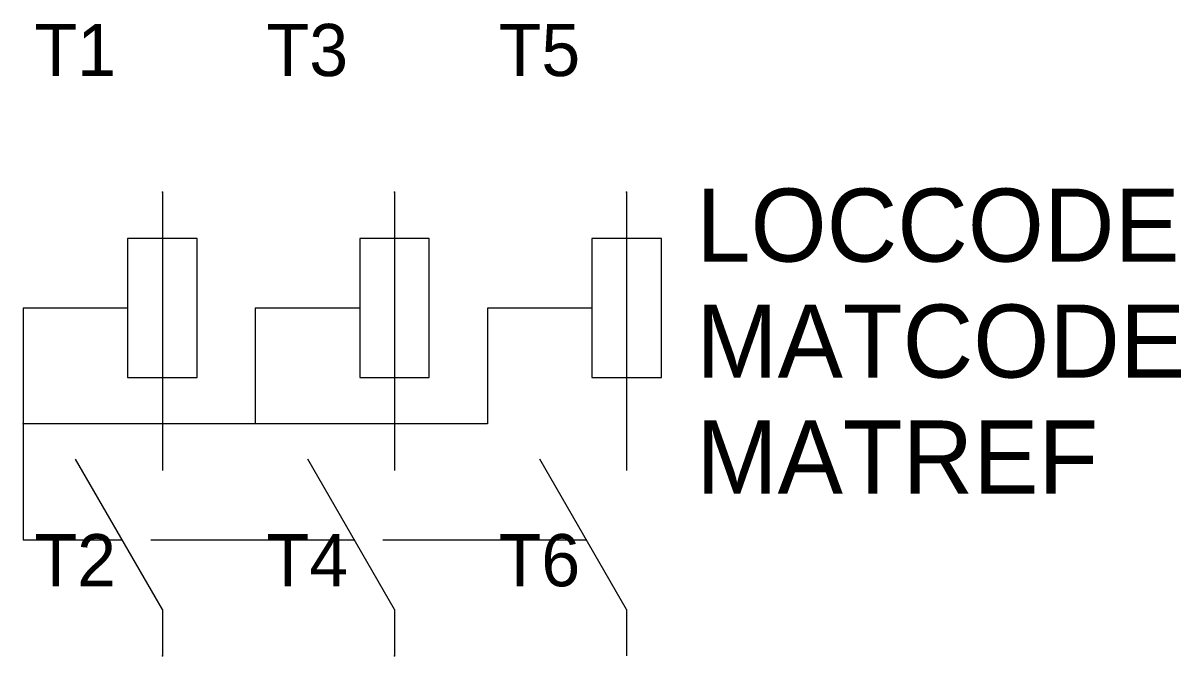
# Model space of a CAD drawing. Extents: x -6 to 43.9, y -10 to 17.3.
import ezdxf
from ezdxf.enums import TextEntityAlignment as Align

# ---------------------------------------------------------------- set-up
doc = ezdxf.new("R2010")
doc.units = 0
doc.linetypes.add('DASHED', pattern=[0])
doc.layers.get('0').update_dxf_attribs({"linetype": 'CONTINUOUS'})
for name, color, linetype in [('A', 7, 'CONTINUOUS'), ('C', 6, 'CONTINUOUS'), ('T2', 1, 'CONTINUOUS')]:
    doc.layers.add(name, color=color, linetype=linetype)

msp = doc.modelspace()

# ---------------------------------------------------------------- linework, layer by layer
at = {"color": 0}
for p, q in [((0, 10), (0, 0)), ((10, 10), (10, 0)), ((20, 10), (20, 0)), ((0, 0), (0, -2)), ((10, 0), (10, -2)), ((20, 0), (20, -2)), ((0, -8), (-3.739, -1.524)), ((10, -8), (6.261, -1.524)), ((20, -8), (16.261, -1.524)), ((0, -8), (0, -10)), ((10, -8), (10, -10)), ((20, -8), (20, -10))]:
    msp.add_line(p, q, dxfattribs=at)
at = {"color": 0, "linetype": 'DASHED'}
for p, q in [((-1.5, 5), (-6, 5)), ((-6, 5), (-6, -5)), ((8.5, 5), (4, 5)), ((4, 5), (4, 0)), ((18.5, 5), (14, 5)), ((14, 5), (14, 0)), ((14, 0), (-6, 0)), ((-6, -5), (-1.732, -5)), ((-0.5, -5), (8.268, -5)), ((9.5, -5), (18.268, -5))]:
    msp.add_line(p, q, dxfattribs=at)
at = {"color": 0}
for points in [[(-1.5, 2), (1.5, 2), (1.5, 8), (-1.5, 8)], [(8.5, 2), (11.5, 2), (11.5, 8), (8.5, 8)], [(18.5, 2), (21.5, 2), (21.5, 8), (18.5, 8)]]:
    msp.add_lwpolyline(points, close=True, dxfattribs=at)
at = {"layer": 'A', "color": 0, "linetype": 'DASHED'}
msp.add_point((-6, 0), dxfattribs=at)
at = {"layer": 'C', "color": 0, "linetype": 'DASHED'}
for p in [(0, 10), (0, -10)]:
    msp.add_point(p, dxfattribs=at)
at = {"layer": 'C', "color": 0}
for p in [(10, 10), (20, 10), (10, -10)]:
    msp.add_point(p, dxfattribs=at)

# ---------------------------------------------------------------- texts
at = {"color": 0, "linetype": 'CONTINUOUS'}
for tag, p in [('LOCCODE', (23, 7)), ('MATCODE', (23, 2)), ('MATREF', (23, -3))]:
    msp.add_attdef(tag, p, '', height=3.15, dxfattribs=at)
at = {"layer": 'T2', "color": 0, "linetype": 'CONTINUOUS'}
for tag, p in [('T1', (-2, 15)), ('T3', (8, 15)), ('T5', (18, 15)), ('T2', (-2, -7)), ('T4', (8, -7)), ('T6', (18, -7))]:
    msp.add_attdef(tag, text='', height=2.25, dxfattribs=at).set_placement(p, align=Align.RIGHT)

doc.saveas('drawing.dxf')
